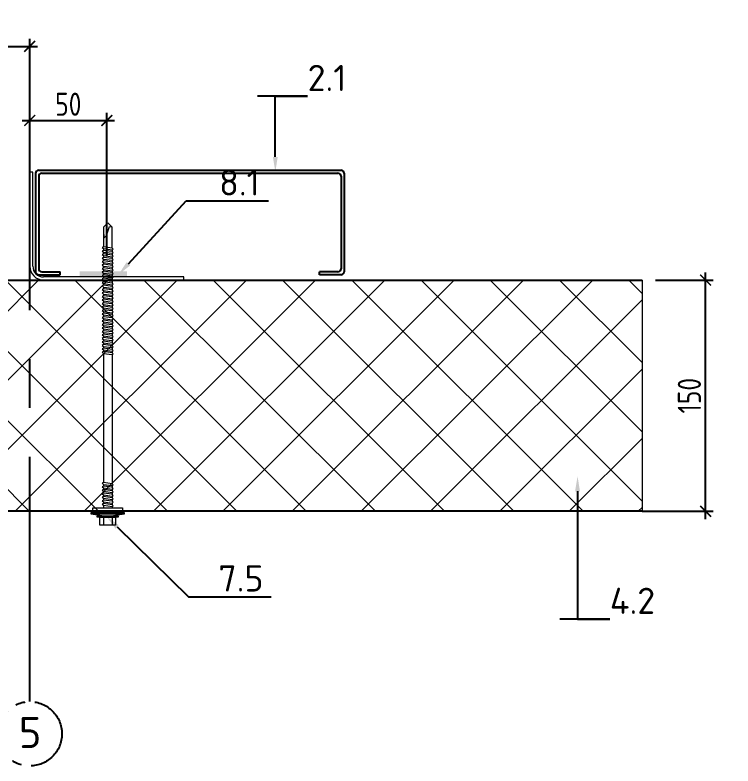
# Model space of a CAD drawing. Header units: millimetres. Extents: x -3689 to 3021565, y -698052 to -604547.
# Drawn here: x 2757436.6 to 2757902.1, y -668143.4 to -667656.3 of the extents above; entities that cross this region are included whole.
import ezdxf
from ezdxf import colors
from ezdxf.entities.mleader import LeaderData, LeaderLine
from ezdxf.math import Vec2, Vec3

# ---------------------------------------------------------------- set-up
doc = ezdxf.new("R2010")
doc.units = ezdxf.units.MM
doc.header["$PDMODE"] = 35
doc.linetypes.add('CENTER', pattern=[50.800000000000004, 31.75, -6.35, 6.35, -6.35])
doc.layers.get('0').update_dxf_attribs({"lineweight": 0})
doc.layers.get('Defpoints').update_dxf_attribs({"color": 4})
doc.layers.add('A-FLOR-DIMS', color=133, linetype='Continuous', lineweight=0)
for name, color, linetype in [('A-FLOR-IDEN', 14, 'Continuous'), ('A-WALL-PATT', 181, 'Continuous'), ('S-GRID', 133, 'CENTER'), ('S-METL', 14, 'Continuous'), ('S-WALL-PATT', 181, 'Continuous')]:
    doc.layers.add(name, color=color, linetype=linetype)
doc.styles.add('GOST 2.304', font='CS_Gost2304.shx')
doc.styles.add('ЕСКД', font='isocpeur.ttf')
doc.dimstyles.new('001.5', dxfattribs={"dimscale": 10, "dimtxt": 1.5, "dimasz": 0.7, "dimexe": 0.5, "dimexo": 0, "dimgap": 0.3, "dimtad": 1, "dimdec": 0, "dimrnd": 0.001, "dimtxsty": 'GOST 2.304', "dimblk": 'ARCHTICK', "dimcen": 0, "dimdle": 0.5, "dimclrd": 256, "dimclre": 256, "dimclrt": 256, "dimadec": 0, "dimazin": 2, "dimtfac": 0.75, "dimtdec": 0, "dimtmove": 1, "dimatfit": 3, "dimfxl": 1, "dimtolj": 1, "dimarcsym": 0})

# ---------------------------------------------------------------- blocks, each defined once
blk = doc.blocks.new('*U565')
at = {"lineweight": 0}
h = blk.add_hatch(dxfattribs=at)
h.set_pattern_fill('ANSI37', color=181, scale=10, style=0)
h.set_pattern_definition([(45, (90, -373.0038053012213), (-22.45064030267288, 22.45064030267288), []), (135, (90, -373.0038053012213), (-22.45064030267288, -22.45064030267288), [])])
h.paths.add_polyline_path([(0, 626.9961946987786), (0, 0), (150, 0), (150, 626.9961946987786)])
at = {"color": 5, "lineweight": 0}
for p, q in [((150, 626.9961946987786), (0, 626.9961946987786)), ((0, 0), (150, 0))]:
    blk.add_line(p, q, dxfattribs=at)
at = {"color": 5}
for p, q in [((0, 626.9961946987786), (0, 0)), ((150, 0), (150, 626.9961946987786))]:
    blk.add_line(p, q, dxfattribs=at)
blk = doc.blocks.new('hgm')
at = {"ltscale": 10}
for p, q in [((-21108.96132559556, 245267.5187540154), (-21094.96132559556, 245267.5187540157)), ((-21094.96132559556, 245267.5187540157), (-21094.96132559556, 245265.5187540157)), ((-20912.96132559556, 245267.5187540154), (-20926.96132559556, 245267.5187540157)), ((-20926.96132559556, 245267.5187540157), (-20926.96132559556, 245265.5187540157)), ((-21110.96132559556, 245201.5187540157), (-21110.96132559556, 245265.5187540157)), ((-21108.96132559556, 245203.5187540157), (-21108.96132559556, 245263.5187540157)), ((-21106.96132559556, 245265.5187540154), (-21094.96132559556, 245265.5187540157)), ((-20914.96132559556, 245265.5187540154), (-20926.96132559556, 245265.5187540157)), ((-20912.96132559556, 245203.5187540157), (-20912.96132559556, 245263.5187540157)), ((-20910.96132559556, 245201.5187540157), (-20910.96132559556, 245265.5187540157)), ((-20910.96132559556, 245201.5187540157), (-20910.96132559556, 245264.460550272)), ((-20912.9613255958, 245199.518754016), (-21108.96132559964, 245199.5187540157)), ((-20914.9613255958, 245201.518754016), (-21106.96132559556, 245201.518754016))]:
    blk.add_line(p, q, dxfattribs=at)
for centre, start, end in [((-21108.82260798308, 245265.3800364029), 93.71101659439532, 176.2889833988407), ((-20913.10004320805, 245265.3800364029), 3.711016601159364, 86.28898341226082), ((-21106.82260798308, 245263.3800364029), 93.71101659439532, 176.2889833988407), ((-20915.10004320805, 245263.3800364029), 3.711016601159364, 86.28898341226082), ((-21106.82260798308, 245203.6574716285), 183.7110166011593, 266.2889834056047), ((-20915.10004320805, 245203.6574716285), 273.7110165877392, 356.2889833988406), ((-21108.82260798308, 245201.6574716285), 183.7110166011593, 266.2889834056047), ((-20913.10004320805, 245201.6574716285), 273.7110165877392, 356.2889833988406)]:
    blk.add_arc(centre, 2.14321151593663, start, end, dxfattribs=at)
blk = doc.blocks.new('одлот')
at = {"linetype": 'Continuous', "lineweight": 15}
for p, q in [((-25692.78617162996, 186085.1593354954, -2.76229047643557), (-25692.78617162996, 186083.1593354954, -2.76229047643557)), ((-25692.78617162996, 186085.1593354954, -2.76229047643557), (-25601.78617162996, 186085.1593354954, -2.76229047643557)), ((-25692.78617162996, 186083.1593354954, -2.76229047643557), (-25601.78617162996, 186083.1593354954, -2.76229047643557)), ((-25594.78617162996, 186076.1593354954, -2.76229047643557), (-25594.78617162996, 186015.1593354954, -2.76229047643557)), ((-25592.78617162996, 186076.1593354954, -2.76229047643557), (-25592.78617162996, 186015.1593354954, -2.76229047643557)), ((-25594.78617162996, 186015.1593354954, -2.76229047643557), (-25592.78617162996, 186015.1593354954, -2.76229047643557))]:
    blk.add_line(p, q, dxfattribs=at)
for centre, radius, start, end in [((-25601.78617162996, 186076.1593354954, -2.76229047643557), 9.000000000000023, 7.016709298534877e-15, 90), ((-25601.66782489791, 186076.2776822275, -2.76229047643557), 6.882670822323512, 359.0147571158492, 90.98524288414832)]:
    blk.add_arc(centre, radius, start, end, dxfattribs=at)
blk.add_blockref('hgm', (-4685.63363665601, -59185.68435030084))
blk = doc.blocks.new('_ARCHTICK')
at = {"color": 0, "linetype": 'ByBlock', "const_width": 0.15}
blk.add_lwpolyline([(-0.5, -0.5), (0.5, 0.5)], dxfattribs=at)
blk = doc.blocks.new('*D602')
at = {"layer": 'A-FLOR-DIMS', "lineweight": -2, "ltscale": 10, "transparency": 16777216}
for p, q in [((2757216.161101356, -667828.2351376791), (2757216.161101356, -667671.6653657116)), ((2757446.161101356, -667749.1047737336), (2757446.161101356, -667671.6653657116)), ((2757211.161101356, -667676.6653657116), (2757451.161101356, -667676.6653657116))]:
    blk.add_line(p, q, dxfattribs=at)
at = {"layer": 'Defpoints', "color": 0, "ltscale": 10, "transparency": 16777216}
for p in [(2757446.161101356, -667676.6653657116), (2757446.161101356, -667749.1047737336), (2757216.161101356, -667828.2351376791)]:
    blk.add_point(p, dxfattribs=at)
at = {"layer": 'A-FLOR-DIMS', "lineweight": -2, "ltscale": 10, "transparency": 16777216, "xscale": 7, "yscale": 7, "zscale": 7, "rotation": 180}
blk.add_blockref('_ARCHTICK', (2757216.161101356, -667676.6653657116), dxfattribs=at)
at = {"layer": 'A-FLOR-DIMS', "lineweight": -2, "ltscale": 10, "transparency": 16777216, "xscale": 7, "yscale": 7, "zscale": 7}
blk.add_blockref('_ARCHTICK', (2757446.161101356, -667676.6653657116), dxfattribs=at)
at = {"layer": 'A-FLOR-DIMS', "ltscale": 10, "transparency": 16777216, "insert": (2757331.161101356, -667666.1653657116), "char_height": 15, "attachment_point": 5, "style": 'GOST 2.304'}
blk.add_mtext('\\A1;230', dxfattribs=at)
blk = doc.blocks.new('*D603')
at = {"layer": 'A-FLOR-DIMS', "lineweight": -2, "ltscale": 10, "transparency": 16777216}
for p, q in [((2757884.32383709, -667983.2351376794), (2757884.32383709, -667823.2351376794)), ((2757861.545946842, -667828.2351376794), (2757889.32383709, -667828.2351376794)), ((2757843.157296056, -667978.2351376794), (2757889.32383709, -667978.2351376794))]:
    blk.add_line(p, q, dxfattribs=at)
at = {"layer": 'Defpoints', "color": 0, "ltscale": 10, "transparency": 16777216}
for p in [(2757861.545946842, -667828.2351376794), (2757884.32383709, -667828.2351376794), (2757843.157296056, -667978.2351376794)]:
    blk.add_point(p, dxfattribs=at)
at = {"layer": 'A-FLOR-DIMS', "lineweight": -2, "ltscale": 10, "transparency": 16777216, "xscale": 7, "yscale": 7, "zscale": 7}
for p, rotation in [((2757884.32383709, -667828.2351376794), 90), ((2757884.32383709, -667978.2351376794), 270)]:
    blk.add_blockref('_ARCHTICK', p, dxfattribs=dict(at, rotation=rotation))
at = {"layer": 'A-FLOR-DIMS', "ltscale": 10, "transparency": 16777216, "insert": (2757873.82383709, -667903.23513768), "char_height": 15, "attachment_point": 5, "rotation": 90, "style": 'GOST 2.304'}
blk.add_mtext('\\A1;150', dxfattribs=at)
blk = doc.blocks.new('*D594')
at = {"layer": 'A-FLOR-DIMS', "lineweight": -2, "ltscale": 10, "transparency": 16777216}
for p, q in [((2757446.161101356, -667753.4818958638), (2757446.161101356, -667719.6946035106)), ((2757496.161101356, -667812.6577179737), (2757496.161101356, -667719.6946035106)), ((2757441.161101356, -667724.6946035106), (2757501.161101356, -667724.6946035106))]:
    blk.add_line(p, q, dxfattribs=at)
at = {"layer": 'Defpoints', "color": 0, "ltscale": 10, "transparency": 16777216}
for p in [(2757496.161101356, -667724.6946035106), (2757446.161101356, -667753.4818958638), (2757496.161101356, -667812.6577179737)]:
    blk.add_point(p, dxfattribs=at)
at = {"layer": 'A-FLOR-DIMS', "lineweight": -2, "ltscale": 10, "transparency": 16777216, "xscale": 7, "yscale": 7, "zscale": 7, "rotation": 180}
blk.add_blockref('_ARCHTICK', (2757446.161101356, -667724.6946035106), dxfattribs=at)
at = {"layer": 'A-FLOR-DIMS', "lineweight": -2, "ltscale": 10, "transparency": 16777216, "xscale": 7, "yscale": 7, "zscale": 7}
blk.add_blockref('_ARCHTICK', (2757496.161101356, -667724.6946035106), dxfattribs=at)
at = {"layer": 'A-FLOR-DIMS', "ltscale": 10, "transparency": 16777216, "insert": (2757471.161101356, -667714.1946035106), "char_height": 15, "attachment_point": 5, "style": 'GOST 2.304'}
blk.add_mtext('\\A1;50', dxfattribs=at)
blk = doc.blocks.new('*U572')
at = {"color": 0, "lineweight": 0, "ltscale": 10}
for p, q in [((0.9999999999995483, 10.75821146399544), (-1.578047253216045e-13, 3.758211464021094)), ((1.999999999999548, 10.75821146399548), (0.9999999999995483, 10.75821146399544)), ((0.9999999999995483, 10.75821146399544), (1.000000000000452, -10.75821146399535)), ((2.000000000000452, -10.75821146399531), (1.999999999999548, 10.75821146399548)), ((-1.000000000000214, 5.095994904011563), (-6.200000000000213, 5.095994904011344)), ((-6.200000000000213, 5.095994904011344), (-6.199999999999785, -5.095994904011865)), ((-2.853031142658489e-13, 6.794659872000921), (-1.000000000000285, 6.794659872000879)), ((-1.000000000000285, 6.794659872000879), (-0.9999999999997147, -6.794659872000962)), ((-0.9999999999997861, -5.095994904011646), (-1.000000000000214, 5.095994904011563)), ((2.853031142658489e-13, -6.794659872000921), (-2.853031142658489e-13, 6.794659872000921)), ((4.999999999999596, 9.625768151993025), (1.999999999999596, 9.625768151992899)), ((1.999999999999596, 9.625768151992899), (2.000000000000404, -9.625768151992732)), ((5.000000000000404, -9.625768151992606), (4.999999999999596, 9.625768151993025)), ((-1.000000000000119, 2.831108280006405), (-6.200000000000118, 2.831108280006187)), ((5.960699671339194, 2.831108280006697), (4.999999999999881, 2.831108280006657)), ((5.960699671339194, 2.831108280006697), (6.413676996087806, 3.623818598440535)), ((6.75340998968594, -2.831108279977059), (5.960699671339194, 2.831108280006697)), ((6.413676996087806, 3.623818598440535), (7.093142983283565, 2.831108280006745)), ((7.093142983283565, 2.831108280006745), (7.885853301688519, -2.831108279977012)), ((8.225586295286144, 2.831108280006792), (7.093142983283565, 2.831108280006745)), ((8.225586295286144, 2.831108280006792), (7.093142983283565, 2.831108280006745)), ((8.225586295286144, 2.831108280006792), (8.678563620122066, 3.623818598440631)), ((9.018296613720201, -2.831108279976964), (8.225586295286144, 2.831108280006792)), ((8.678563620122066, 3.623818598440631), (9.358029607317826, 2.83110828000684)), ((9.358029607317826, 2.83110828000684), (10.15073992572278, -2.831108279976917)), ((10.49047291932041, 2.831108280006887), (9.358029607317826, 2.83110828000684)), ((10.49047291932041, 2.831108280006887), (9.358029607317826, 2.831108280006839)), ((10.49047291932041, 2.831108280006887), (10.94345024406902, 3.623818598440726)), ((11.28318323772536, -2.831108279976869), (10.49047291932041, 2.831108280006887)), ((10.94345024406902, 3.623818598440726), (11.62291623132298, 2.831108280006935)), ((11.62291623132298, 2.831108280006935), (12.41562654969883, -2.831108279976822)), ((12.75535954329646, 2.831108280006982), (11.62291623126478, 2.831108280006935)), ((12.75535954329646, 2.831108280006983), (11.62291623132298, 2.831108280006935)), ((12.75535954329646, 2.831108280006982), (13.20833686810328, 3.623818598440821)), ((13.54806986170141, -2.831108279976774), (12.75535954329646, 2.831108280006982)), ((13.20833686810328, 3.623818598440821), (13.88780285529904, 2.83110828000703)), ((13.88780285529904, 2.83110828000703), (14.68051317370399, -2.831108279976727)), ((15.02024616730162, 2.831108280007077), (13.88780285529904, 2.83110828000703)), ((15.02024616730162, 2.831108280007078), (13.88780285529904, 2.83110828000703)), ((15.02024616730162, 2.831108280007077), (15.47322349210843, 3.623818598440916)), ((15.81295648570657, -2.831108279976679), (15.02024616730162, 2.831108280007077)), ((15.47322349210843, 3.623818598440916), (16.1526894793042, 2.831108280007125)), ((16.1526894793042, 2.831108280007125), (16.94539979768004, -2.831108279976632)), ((17.28513279133588, 2.831108280007173), (16.1526894793042, 2.831108280007125)), ((17.28513279133588, 2.831108280007173), (16.1526894793042, 2.831108280007126)), ((17.28513279133588, 2.831108280007173), (17.73811011608449, 3.623818598441011)), ((18.07784310968262, -2.831108279976584), (17.28513279133588, 2.831108280007173)), ((17.73811011608449, 3.623818598441011), (18.41757610328025, 2.83110828000722)), ((18.41757610328025, 2.83110828000722), (19.2102864216852, -2.831108279976537)), ((19.55001941528283, 2.831108280007268), (18.41757610328025, 2.83110828000722)), ((19.55001941528283, 2.831108280007268), (18.41757610328025, 2.831108280007221)), ((19.55001941528283, 2.831108280007268), (20.00299674011875, 3.623818598441106)), ((20.34272973371688, -2.831108279976489), (19.55001941528283, 2.831108280007268)), ((20.00299674011875, 3.623818598441106), (20.68246272731451, 2.831108280007316)), ((20.68246272731451, 2.831108280007316), (21.47517304571946, -2.831108279976441)), ((21.81490603931709, 2.831108280007363), (20.68246272731451, 2.831108280007316)), ((104.5005885280032, 2.83110828001226), (20.68246272731451, 2.831108280007316)), ((104.5005885280032, 2.83110828001226), (104.9535658528391, 3.623818598446098)), ((105.2932988464372, -2.831108279971497), (104.5005885280032, 2.83110828001226)), ((104.9535658528391, 3.623818598446098), (105.6330318400348, 2.831108280012307)), ((105.6330318400348, 2.831108280012307), (106.4257421584398, -2.83110827997145)), ((106.7654751520374, 2.831108280012355), (105.6330318400348, 2.831108280012307)), ((106.7654751520956, 2.831108280012355), (107.2184524768442, 3.623818598446193)), ((107.5581854704424, -2.831108279971402), (106.7654751520956, 2.831108280012355)), ((107.2184524768442, 3.623818598446193), (107.89791846404, 2.831108280012402)), ((107.89791846404, 2.831108280012402), (108.690628782445, -2.831108279971355)), ((109.0303617760426, 2.83110828001245), (107.89791846404, 2.831108280012402)), ((109.0303617760426, 2.83110828001245), (109.4833391008785, 3.623818598446288)), ((109.8230720944767, -2.831108279971307), (109.0303617760426, 2.83110828001245)), ((109.4833391008785, 3.623818598446288), (110.1628050880743, 2.831108280012497)), ((110.1628050880743, 2.831108280012497), (110.9555154064792, -2.831108279971259)), ((111.2952484000768, 2.831108280012545), (110.1628050880743, 2.831108280012497)), ((111.2952484000768, 2.831108280012545), (111.7482257248255, 3.623818598446383)), ((112.0879587184818, -2.831108279971212), (111.2952484000768, 2.831108280012545)), ((111.7482257248255, 3.623818598446383), (112.4276917120794, 2.831108280012592)), ((112.4276917120794, 2.831108280012592), (113.2204020304553, -2.831108279971164)), ((113.5601350240529, 2.83110828001264), (112.4276917120212, 2.831108280012592)), ((113.5601350240529, 2.83110828001264), (114.0131123488597, 3.623818598446478)), ((114.3528453424579, -2.831108279971117), (113.5601350240529, 2.83110828001264)), ((114.0131123488597, 3.623818598446478), (114.6925783360555, 2.831108280012687)), ((114.6925783360555, 2.831108280012687), (115.4852886544604, -2.831108279971069)), ((115.8250216480581, 2.831108280012735), (114.6925783360555, 2.831108280012687)), ((115.8250216480581, 2.831108280012735), (116.2779989728649, 3.623818598446573)), ((116.617731966463, -2.831108279971022), (115.8250216480581, 2.831108280012735)), ((116.2779989728649, 3.623818598446573), (116.9574649600606, 2.831108280012782)), ((116.9574649600606, 2.831108280012782), (117.7501752784365, -2.831108279970974)), ((118.0899082720923, 2.83110828001283), (116.9574649600606, 2.831108280012782)), ((118.0899082720923, 2.83110828001283), (118.5428855968409, 3.623818598446668)), ((118.8826185904391, -2.831108279970927), (118.0899082720923, 2.83110828001283)), ((118.5428855968409, 3.623818598446668), (119.2223515840367, 2.831108280012878)), ((119.2223515840367, 2.831108280012878), (120.0150619024417, -2.831108279970879)), ((120.3547948960393, 2.831108280012925), (119.2223515840367, 2.831108280012878)), ((120.3547948960393, 2.831108280012925), (120.8077722208752, 3.623818598446763)), ((121.1475052144733, -2.831108279970831), (120.3547948960393, 2.831108280012925)), ((120.8077722208752, 3.623818598446763), (121.4872382080709, 2.831108280012973)), ((121.4872382080709, 2.831108280012973), (122.2799485264759, -2.831108279970784)), ((122.6196815200735, 2.83110828001302), (121.4872382080709, 2.831108280012973)), ((122.6196815200735, 2.83110828001302), (123.0726588448221, 3.623818598446859)), ((123.4123918384203, -2.831108279970736), (122.6196815200735, 2.83110828001302)), ((123.0726588448221, 3.623818598446859), (123.7521248320179, 2.831108280013068)), ((123.7521248320179, 2.831108280013068), (124.5448351504519, -2.831108279970689)), ((124.8845681440496, 2.831108280013115), (123.7521248320179, 2.831108280013068)), ((124.8845681440496, 2.831108280013114), (125.3375454687982, 3.623818598446953)), ((125.6772784623963, -2.831108279970642), (124.8845681440496, 2.831108280013114)), ((125.3375454687982, 3.623818598446953), (126.017011455994, 2.831108280013162)), ((126.017011455994, 2.831108280013162), (126.8097217743989, -2.831108279970595)), ((127.1494547679966, 2.831108280013209), (126.017011455994, 2.831108280013162)), ((127.1494547679966, 2.831108280013209), (127.6024320928325, 3.623818598447048)), ((127.9421650864306, -2.831108279970547), (127.1494547679966, 2.831108280013209)), ((127.6024320928325, 3.623818598447048), (128.2818980800282, 2.831108280013257)), ((128.2818980800282, 2.831108280013257), (129.0746083984332, -2.8311082799705)), ((129.4143413920308, 2.831108280013305), (128.2818980800282, 2.831108280013257)), ((129.4143413920308, 2.831108280013305), (129.8673187167794, 3.623818598447143)), ((130.2070517104358, -2.831108279970452), (129.4143413920308, 2.831108280013305)), ((129.8673187167794, 3.623818598447143), (130.5467847040334, 2.831108280013352)), ((130.5467847040334, 2.831108280013352), (131.3394950224092, -2.831108279970405)), ((131.6792280160069, 2.8311082800134), (130.5467847039752, 2.831108280013352)), ((131.6792280160069, 2.8311082800134), (132.1322053408137, 3.623818598447238)), ((132.4719383344118, -2.831108279970357), (131.6792280160069, 2.8311082800134)), ((132.1322053408137, 3.623818598447238), (132.8116713280095, 2.831108280013447)), ((132.8116713280095, 2.831108280013447), (133.6043816464144, -2.83110827997031)), ((133.944114640012, 2.831108280013495), (132.8116713280095, 2.831108280013447)), ((133.944114640012, 2.831108280013495), (134.3970919648189, 3.623818598447333)), ((134.736824958417, -2.831108279970262), (133.944114640012, 2.831108280013495)), ((134.3970919648189, 3.623818598447333), (135.0765579520146, 2.831108280013543)), ((135.0765579520146, 2.831108280013543), (135.8692682703904, -2.831108279970214)), ((136.2090012640463, 2.83110828001359), (135.0765579520146, 2.831108280013543)), ((136.2090012640463, 2.83110828001359), (136.6619785887949, 3.623818598447428)), ((137.001711582393, -2.831108279970167), (136.2090012640463, 2.83110828001359)), ((136.6619785887949, 3.623818598447428), (137.3414445759907, 2.831108280013638)), ((137.3414445759907, 2.831108280013638), (138.1341548943956, -2.831108279970119)), ((138.4738878879932, 2.831108280013685), (137.3414445759907, 2.831108280013638)), ((138.4738878879932, 2.831108280013685), (138.9268652128292, 3.623818598447524)), ((139.2665982064273, -2.831108279970072), (138.4738878879932, 2.831108280013685)), ((138.9268652128292, 3.623818598447524), (139.6063312000249, 2.831108280013733)), ((139.6063312000249, 2.831108280013733), (140.3990415184299, -2.831108279970024)), ((140.7387745120275, 2.83110828001378), (139.6063312000249, 2.831108280013733)), ((140.7387745120275, 2.83110828001378), (141.1917518367761, 3.623818598447619)), ((141.5314848303742, -2.831108279969976), (140.7387745120275, 2.83110828001378)), ((141.1917518367761, 3.623818598447619), (141.8712178239719, 2.831108280013828)), ((141.8712178239719, 2.831108280013828), (142.6639281424059, -2.831108279969929)), ((143.0036611360036, 2.831108280013875), (141.8712178239719, 2.831108280013828)), ((143.0036611360036, 2.831108280013875), (143.4566384608104, 3.623818598447714)), ((143.7963714544085, -2.831108279969881), (143.0036611360036, 2.831108280013875)), ((143.4566384608104, 3.623818598447714), (144.1361044480061, 2.831108280013923)), ((144.1361044480061, 2.831108280013923), (144.9288147664111, -2.831108279969834)), ((145.2685477600087, 2.83110828001397), (144.1361044480061, 2.831108280013923)), ((145.2685477600087, 2.83110828001397), (145.7215250848446, 3.623818598447809)), ((146.0612580784428, -2.831108279969786), (145.2685477600087, 2.83110828001397)), ((145.7215250848446, 3.623818598447809), (146.4009910720404, 2.831108280014018)), ((146.4009910720404, 2.831108280014018), (147.1937013903871, -2.831108279969739)), ((147.5334343839848, 2.831108280014065), (146.4009910720404, 2.831108280014018)), ((147.533434384043, 2.831108280014065), (147.9864117087916, 3.623818598447904)), ((148.3261447023897, -2.831108279969691), (147.533434384043, 2.831108280014065)), ((147.9864117087916, 3.623818598447904), (148.6658776959873, 2.831108280014113)), ((148.6658776959873, 2.831108280014113), (149.4585880144214, -2.831108279969644)), ((149.798321008019, 2.831108280014161), (148.6658776959873, 2.831108280014113)), ((149.798321008019, 2.831108280014161), (150.2512983328259, 3.623818598447999)), ((150.591031326424, -2.831108279969596), (149.798321008019, 2.831108280014161)), ((150.2512983328259, 3.623818598447999), (150.9307643200216, 2.831108280014208)), ((150.9307643200216, 2.831108280014208), (151.7234746384266, -2.831108279969548)), ((152.0632076320242, 2.831108280014256), (150.9307643200216, 2.831108280014208)), ((152.0632076320242, 2.831108280014256), (152.5161849568019, 3.623818598448094)), ((152.8559179504, -2.831108279969501), (152.0632076320242, 2.831108280014256)), ((152.5161849568019, 3.623818598448094), (153.1956509439977, 2.831108280014303)), ((153.1956509439977, 2.831108280014303), (153.9883612624026, -2.831108279969453)), ((154.3280942560002, 2.831108280014351), (153.1956509439977, 2.831108280014303)), ((154.3280942560002, 2.831108280014351), (154.7810715808071, 3.623818598448189)), ((155.1208045744052, -2.831108279969406), (154.3280942560002, 2.831108280014351)), ((154.7810715808071, 3.623818598448189), (155.4605375680028, 2.831108280014398)), ((155.4605375680028, 2.831108280014398), (156.2532478864078, -2.831108279969358)), ((156.5929808800054, 2.831108280014446), (155.4605375680028, 2.831108280014398)), ((156.5929808800054, 2.831108280014446), (157.0459582048413, 3.623818598448284)), ((157.3856911984394, -2.831108279969311), (156.5929808800054, 2.831108280014446)), ((157.0459582048413, 3.623818598448284), (157.7254241920371, 2.831108280014493)), ((157.7254241920371, 2.831108280014493), (158.518134510442, -2.831108279969263)), ((158.8578675040397, 2.831108280014541), (157.7254241920371, 2.831108280014493)), ((158.8578675040397, 2.831108280014541), (159.3108448287883, 3.623818598448379)), ((159.6505778223864, -2.831108279969216), (158.8578675040397, 2.831108280014541)), ((159.3108448287883, 3.623818598448379), (159.990310815984, 2.831108280014588)), ((159.990310815984, 2.831108280014588), (160.7830211344181, -2.831108279969168)), ((161.1227541280157, 2.831108280014636), (159.990310815984, 2.831108280014588)), ((161.1227541280157, 2.831108280014636), (161.5757314528225, 3.623818598448474)), ((161.9154644464207, -2.831108279969121), (161.1227541280157, 2.831108280014636)), ((161.5757314528225, 3.623818598448474), (162.2551974400183, 2.831108280014683)), ((162.2551974400183, 2.831108280014683), (163.0479077584232, -2.831108279969073)), ((163.3876407520209, 2.831108280014731), (162.2551974400183, 2.831108280014683)), ((163.3876407520209, 2.831108280014731), (163.8406180767986, 3.623818598448569)), ((164.1803510703967, -2.831108279969026), (163.3876407520209, 2.831108280014731)), ((163.8406180767986, 3.623818598448569), (164.5200840639943, 2.831108280014779)), ((164.5200840639943, 2.831108280014779), (165.3127943823993, -2.831108279968978)), ((165.6525273759969, 2.831108280014826), (164.5200840639943, 2.831108280014779)), ((165.6525273759969, 2.831108280014826), (166.1055047008037, 3.623818598448664)), ((166.4452376944019, -2.83110827996893), (165.6525273759969, 2.831108280014826)), ((166.1055047008037, 3.623818598448664), (166.7849706879995, 2.831108280014874)), ((166.7849706879995, 2.831108280014874), (167.5776810064336, -2.831108279968883)), ((167.9174140000312, 2.831108280014921), (166.7849706879995, 2.831108280014874)), ((167.9174140000312, 2.831108280014921), (168.370391324838, 3.62381859844876)), ((168.7101243184361, -2.831108279968835), (167.9174140000312, 2.831108280014921)), ((168.370391324838, 3.62381859844876), (169.0498573120338, 2.831108280014969)), ((169.0498573120338, 2.831108280014969), (169.8425676303805, -2.831108279968788)), ((170.1823006239781, 2.831108280015016), (169.0498573120338, 2.831108280014969)), ((170.1823006240363, 2.831108280015016), (170.6352779488141, 3.623818598448855)), ((170.9750109424122, -2.83110827996874), (170.1823006240363, 2.831108280015016)), ((170.6352779488141, 3.623818598448855), (171.3147439360098, 2.831108280015064)), ((171.3147439360098, 2.831108280015064), (172.1074542544148, -2.831108279968693)), ((172.4471872480124, 2.831108280015112), (171.3147439360098, 2.831108280015064)), ((172.4471872480124, 2.831108280015112), (172.9001645728192, 3.62381859844895)), ((173.2398975664173, -2.831108279968645), (172.4471872480124, 2.831108280015112)), ((172.9001645728192, 3.62381859844895), (173.579630560015, 2.831108280015159)), ((173.5796305600149, 2.831108280015159), (187.1689503039877, 2.83110828001573)), ((173.579630560015, 2.831108280015159), (174.3723408784199, -2.831108279968598)), ((181.733222406422, -0.679465987201224), (187.6219276287947, 1.132443311997329)), ((187.168891720008, 2.83110828001573), (190, 1.699364696006077e-11)), ((190, 1.699364696006077e-11), (187.1688917200664, -2.83110827996806)), ((187.6219276287947, 1.132443311997329), (187.310505717999, 2.689552866004499)), ((-0.9999999999998811, -2.831108279977385), (-6.19999999999988, -2.831108279977603)), ((1.578047253205254e-13, -3.758211463995394), (1.000000000000452, -10.75821146399535)), ((6.75340998968594, -2.831108279977058), (5.000000000000119, -2.831108279977132)), ((7.432875976881695, -3.510574267172757), (6.75340998968594, -2.831108279977059)), ((7.885853301688519, -2.831108279977012), (7.432875976881695, -3.510574267172757)), ((9.018296613720201, -2.831108279976964), (7.885853301688519, -2.831108279977012)), ((9.018296613720201, -2.831108279976963), (7.885853301688519, -2.831108279977011)), ((9.697762600915956, -3.510574267172662), (9.018296613720201, -2.831108279976964)), ((10.15073992572278, -2.831108279976917), (9.697762600915956, -3.510574267172662)), ((11.28318323766715, -2.831108279976869), (10.15073992572278, -2.831108279976917)), ((11.28318323772536, -2.831108279976868), (10.15073992572278, -2.831108279976916)), ((11.96264922492111, -3.510574267172567), (11.28318323772536, -2.831108279976869)), ((12.41562654969883, -2.831108279976822), (11.96264922492111, -3.510574267172567)), ((13.54806986170141, -2.831108279976774), (12.41562654969883, -2.831108279976822)), ((13.54806986170141, -2.831108279976773), (12.41562654969883, -2.83110827997682)), ((14.22753584889717, -3.510574267172472), (13.54806986170141, -2.831108279976774)), ((14.68051317370399, -2.831108279976727), (14.22753584889717, -3.510574267172472)), ((15.81295648570657, -2.831108279976679), (14.68051317370399, -2.831108279976727)), ((15.81295648570657, -2.831108279976678), (14.68051317370399, -2.831108279976725)), ((16.49242247290232, -3.510574267172377), (15.81295648570657, -2.831108279976679)), ((16.94539979768004, -2.831108279976632), (16.49242247290232, -3.510574267172377)), ((18.07784310968262, -2.831108279976584), (16.94539979768004, -2.831108279976632)), ((18.07784310968262, -2.831108279976584), (16.94539979768004, -2.831108279976631)), ((18.75730909687838, -3.510574267172282), (18.07784310968262, -2.831108279976584)), ((19.2102864216852, -2.831108279976537), (18.75730909687838, -3.510574267172282)), ((20.34272973371688, -2.831108279976489), (19.2102864216852, -2.831108279976537)), ((20.34272973371688, -2.831108279976489), (19.2102864216852, -2.831108279976536)), ((21.02219572091264, -3.510574267172187), (20.34272973371688, -2.831108279976489)), ((21.47517304571946, -2.831108279976441), (21.02219572091264, -3.510574267172187)), ((105.2932988464372, -2.831108279971498), (21.47517304571946, -2.831108279976441)), ((105.972764833633, -3.510574267167195), (105.2932988464372, -2.831108279971497)), ((106.4257421584398, -2.83110827997145), (105.972764833633, -3.510574267167195)), ((107.5581854703842, -2.831108279971402), (106.4257421584398, -2.83110827997145)), ((108.2376514576382, -3.5105742671671), (107.5581854704424, -2.831108279971402)), ((108.690628782445, -2.831108279971355), (108.2376514576382, -3.5105742671671)), ((109.8230720944767, -2.831108279971307), (108.690628782445, -2.831108279971355)), ((110.5025380816724, -3.510574267167005), (109.8230720944767, -2.831108279971307)), ((110.9555154064792, -2.831108279971259), (110.5025380816724, -3.510574267167005)), ((112.0879587184236, -2.831108279971212), (110.9555154064792, -2.831108279971259)), ((112.7674247056776, -3.51057426716691), (112.0879587184818, -2.831108279971212)), ((113.2204020304553, -2.831108279971164), (112.7674247056776, -3.51057426716691)), ((114.3528453424579, -2.831108279971117), (113.2204020304553, -2.831108279971164)), ((115.0323113296536, -3.510574267166815), (114.3528453424579, -2.831108279971117)), ((115.4852886544604, -2.831108279971069), (115.0323113296536, -3.510574267166815)), ((116.617731966463, -2.831108279971022), (115.4852886544604, -2.831108279971069)), ((117.2971979536588, -3.510574267166719), (116.617731966463, -2.831108279971022)), ((117.7501752784365, -2.831108279970974), (117.2971979536588, -3.510574267166719)), ((118.8826185904391, -2.831108279970927), (117.7501752784365, -2.831108279970974)), ((119.5620845776348, -3.510574267166624), (118.8826185904391, -2.831108279970927)), ((120.0150619024417, -2.831108279970879), (119.5620845776348, -3.510574267166624)), ((121.1475052144733, -2.831108279970831), (120.0150619024417, -2.831108279970879)), ((121.8269712016691, -3.510574267166529), (121.1475052144733, -2.831108279970831)), ((122.2799485264759, -2.831108279970784), (121.8269712016691, -3.510574267166529)), ((123.4123918384203, -2.831108279970736), (122.2799485264759, -2.831108279970784)), ((124.0918578256743, -3.510574267166434), (123.4123918384203, -2.831108279970736)), ((124.5448351504519, -2.831108279970689), (124.0918578256743, -3.510574267166434)), ((125.6772784623963, -2.831108279970641), (124.5448351504519, -2.831108279970689)), ((126.3567444495921, -3.51057426716634), (125.6772784623963, -2.831108279970642)), ((126.8097217743989, -2.831108279970595), (126.3567444495921, -3.51057426716634)), ((127.9421650864306, -2.831108279970547), (126.8097217743989, -2.831108279970595)), ((128.6216310736264, -3.510574267166245), (127.9421650864306, -2.831108279970547)), ((129.0746083984332, -2.8311082799705), (128.6216310736264, -3.510574267166245)), ((130.2070517103776, -2.831108279970452), (129.0746083984332, -2.8311082799705)), ((130.8865176976315, -3.51057426716615), (130.2070517104358, -2.831108279970452)), ((131.3394950224092, -2.831108279970405), (130.8865176976315, -3.51057426716615)), ((132.4719383344118, -2.831108279970357), (131.3394950224092, -2.831108279970405)), ((133.1514043216076, -3.510574267166055), (132.4719383344118, -2.831108279970357)), ((133.6043816464144, -2.83110827997031), (133.1514043216076, -3.510574267166055)), ((134.736824958417, -2.831108279970262), (133.6043816464144, -2.83110827997031)), ((135.4162909456127, -3.51057426716596), (134.736824958417, -2.831108279970262)), ((135.8692682703904, -2.831108279970214), (135.4162909456127, -3.51057426716596)), ((137.001711582393, -2.831108279970167), (135.8692682703904, -2.831108279970214)), ((137.6811775695888, -3.510574267165865), (137.001711582393, -2.831108279970167)), ((138.1341548943956, -2.831108279970119), (137.6811775695888, -3.510574267165865)), ((139.2665982064273, -2.831108279970072), (138.1341548943956, -2.831108279970119)), ((139.946064193623, -3.51057426716577), (139.2665982064273, -2.831108279970072)), ((140.3990415184299, -2.831108279970024), (139.946064193623, -3.51057426716577)), ((141.5314848303742, -2.831108279969976), (140.3990415184299, -2.831108279970024)), ((142.2109508176282, -3.510574267165675), (141.5314848303742, -2.831108279969976)), ((142.6639281424059, -2.831108279969929), (142.2109508176282, -3.510574267165675)), ((143.7963714544085, -2.831108279969881), (142.6639281424059, -2.831108279969929)), ((144.4758374416043, -3.51057426716558), (143.7963714544085, -2.831108279969881)), ((144.9288147664111, -2.831108279969834), (144.4758374416043, -3.51057426716558)), ((146.0612580784428, -2.831108279969786), (144.9288147664111, -2.831108279969834)), ((146.7407240656385, -3.510574267165484), (146.0612580784428, -2.831108279969786)), ((147.1937013903871, -2.831108279969739), (146.7407240656385, -3.510574267165484)), ((148.3261447023897, -2.831108279969691), (147.1937013903871, -2.831108279969739)), ((149.0056106895855, -3.510574267165389), (148.3261447023897, -2.831108279969691)), ((149.4585880144214, -2.831108279969644), (149.0056106895855, -3.510574267165389)), ((150.591031326424, -2.831108279969596), (149.4585880144214, -2.831108279969644)), ((151.2704973136197, -3.510574267165294), (150.591031326424, -2.831108279969596)), ((151.7234746384266, -2.831108279969548), (151.2704973136197, -3.510574267165294)), ((152.8559179504, -2.831108279969501), (151.7234746384266, -2.831108279969548)), ((153.5353839376249, -3.510574267165199), (152.8559179504, -2.831108279969501)), ((153.9883612624026, -2.831108279969453), (153.5353839376249, -3.510574267165199)), ((155.1208045744052, -2.831108279969406), (153.9883612624026, -2.831108279969453)), ((155.8002705616009, -3.510574267165104), (155.1208045744052, -2.831108279969406)), ((156.2532478864078, -2.831108279969358), (155.8002705616009, -3.510574267165104)), ((157.3856911984394, -2.831108279969311), (156.2532478864078, -2.831108279969358)), ((158.0651571856352, -3.510574267165009), (157.3856911984394, -2.831108279969311)), ((158.518134510442, -2.831108279969263), (158.0651571856352, -3.510574267165009)), ((159.6505778223864, -2.831108279969216), (158.5181345103838, -2.831108279969263)), ((160.3300438095822, -3.510574267164914), (159.6505778223864, -2.831108279969216)), ((160.7830211344181, -2.831108279969168), (160.3300438095822, -3.510574267164914)), ((161.9154644464207, -2.831108279969121), (160.7830211344181, -2.831108279969168)), ((162.5949304336164, -3.510574267164818), (161.9154644464207, -2.831108279969121)), ((163.0479077584232, -2.831108279969073), (162.5949304336164, -3.510574267164818)), ((164.1803510703967, -2.831108279969026), (163.0479077584232, -2.831108279969073)), ((164.8598170576507, -3.510574267164723), (164.1803510703967, -2.831108279969026)), ((165.3127943823993, -2.831108279968978), (164.8598170576507, -3.510574267164723)), ((166.4452376944019, -2.83110827996893), (165.3127943823993, -2.831108279968978)), ((167.1247036815976, -3.510574267164628), (166.4452376944019, -2.83110827996893)), ((167.5776810064336, -2.831108279968883), (167.1247036815976, -3.510574267164628)), ((168.7101243184361, -2.831108279968835), (167.5776810064336, -2.831108279968883)), ((169.3895903056319, -3.510574267164533), (168.7101243184361, -2.831108279968835)), ((169.8425676303805, -2.831108279968788), (169.3895903056319, -3.510574267164533)), ((170.9750109424122, -2.83110827996874), (169.8425676303805, -2.831108279968788)), ((171.6544769296079, -3.510574267164438), (170.9750109424122, -2.83110827996874)), ((172.1074542544148, -2.831108279968693), (171.6544769296079, -3.510574267164438)), ((173.2398975664173, -2.831108279968645), (172.1074542544148, -2.831108279968693)), ((173.9193635536131, -3.510574267164343), (173.2398975664173, -2.831108279968645)), ((174.3723408784199, -2.831108279968598), (173.9193635536131, -3.510574267164343)), ((187.1689503040461, -2.83110827996806), (174.3723408784199, -2.831108279968598)), ((180.3742904320306, -2.264886624010712), (181.733222406422, -0.679465987201224)), ((183.2053987120226, -2.831108279968227), (180.3742904320306, -2.264886624010712)), ((-6.199999999999785, -5.095994904011865), (-0.9999999999997861, -5.095994904011646)), ((-0.9999999999997147, -6.794659872000962), (2.853031142658489e-13, -6.794659872000921)), ((2.000000000000404, -9.625768151992732), (5.000000000000404, -9.625768151992606)), ((1.000000000000452, -10.75821146399535), (2.000000000000452, -10.75821146399531))]:
    blk.add_line(p, q, dxfattribs=at)

msp = doc.modelspace()

# ---------------------------------------------------------------- hatches: boundary and pattern name
at = {"layer": 'S-WALL-PATT', "lineweight": 0, "ltscale": 10}
h = msp.add_hatch(color=250, dxfattribs=at)
h.dxf.hatch_style = 1
h.paths.add_polyline_path([(2757509.262230872, -667822.5178332463), (2757509.262230872, -667826.5501985209), (2757478.440973538, -667826.5501985209), (2757478.440973538, -667822.5178332463)])

# ---------------------------------------------------------------- linework, layer by layer
at = {"layer": 'S-GRID', "color": 250, "ltscale": 5}
for p, q in [((2757446.161101356, -668101.6882882294), (2757446.161101356, -667701.6986331908)), ((2756645.439842664, -667828.2351376791), (2757902.100931726, -667828.2351376791))]:
    msp.add_line(p, q, dxfattribs=at)
at = {"layer": 'S-GRID', "color": 250}
msp.add_circle((2757446.161101356, -668122.5521580378), 20.86386980832669, dxfattribs=at)

# ---------------------------------------------------------------- block references
at = {"layer": 'A-WALL-PATT', "color": 250, "lineweight": 0, "xscale": -1, "rotation": 270.0000000000001}
msp.add_blockref('*U565', (2757216.161101356, -667978.2351376791), dxfattribs=at)
at = {"layer": 'S-METL', "color": 250, "rotation": 180}
msp.add_blockref('одлот', (2731853.374929727, -481743.0758021838, 2.76229047643557), dxfattribs=at)
at = {"layer": 'S-METL', "color": 250, "xscale": -1, "rotation": 270}
msp.add_blockref('*U572', (2757496.709053048, -667981.0794622685), dxfattribs=at)

# ---------------------------------------------------------------- texts
at = {"layer": 'S-GRID', "color": 250, "insert": (2757446.384679371, -668121.6694308206), "char_height": 20.18932363636363, "width": 571.4791278457018, "attachment_point": 5, "style": 'ЕСКД'}
msp.add_mtext('5', dxfattribs=at)

# ---------------------------------------------------------------- dimensions: what is measured, and where the dimension line sits
at = {"layer": 'A-FLOR-DIMS', "color": 250, "ltscale": 10}
dim = msp.add_linear_dim(base=(2757446.161101356, -667676.6653657116), p1=(2757216.161101356, -667828.2351376791), p2=(2757446.161101356, -667749.1047737336), dimstyle='001.5', dxfattribs=at)
dim.commit()
dim.dimension.update_dxf_attribs({"geometry": '*D602', "text_midpoint": (2757331.161101356, -667666.1653657116)})
for base, p1, p2, angle, picture, middle in [((2757496.161101356, -667724.6946035106), (2757446.161101356, -667753.4818958638), (2757496.161101356, -667812.6577179737), 180, '*D594', (2757471.161101356, -667714.1946035106)), ((2757884.32383709, -667828.2351376794), (2757843.157296055, -667978.2351376791), (2757861.545946841, -667828.2351376791), 90, '*D603', (2757873.82383709, -667903.23513768))]:
    dim = msp.add_linear_dim(base=base, p1=p1, p2=p2, angle=angle, dimstyle='001.5', dxfattribs=at)
    dim.commit()
    dim.dimension.update_dxf_attribs({"geometry": picture, "text_midpoint": middle})

# ---------------------------------------------------------------- leaders
at = {"layer": 'A-FLOR-IDEN', "color": 250}
ml = msp.add_multileader_mtext('Standard', dxfattribs=at)
ml.set_content('2.1', color=250, style='ЕСКД')
ml.set_leader_properties()
ml.build(insert=Vec2(0, 0))
ml.multileader.update_dxf_attribs({"text_left_attachment_type": 6, "text_right_attachment_type": 6, "dogleg_length": 20.96987534605703, "arrow_head_size": 9.600000000000001})
ctx = ml.context
ctx.base_point, ctx.char_height, ctx.arrow_head_size, ctx.landing_gap_size, ctx.plane_origin, ctx.plane_x_axis, ctx.plane_y_axis = Vec3(2757626.303975139, -667709.0373512073, 2.76229047643557), 17, 9.600000000000001, 0, Vec3(2757746.120248177, -667734.4486915445, 2.76229047643557), Vec3(1, -2.258681448315656e-12), Vec3(2.258681448315656e-12, 1)
ctx.left_attachment, ctx.right_attachment = 6, 6
notes = []
notes.append((ctx, [(1, (1, 1, 0), (2757605.334099793, -667709.0373512073, 2.76229047643557), (1, -2.258681448315656e-12), 20.96987534605703, [(0, [(2757605.382146429, -667757.9677980494, 2.76229047643557)], 0, [])])]))
ctx.mtext.insert, ctx.mtext.text_direction, ctx.mtext.rotation, ctx.mtext.width, ctx.mtext.flow_direction = Vec3(2757626.303975139, -667688.6373512074, 2.76229047643557), Vec3(1, -2.258882650657248e-12), 6.283185307177328, 77.51149692218215, 5
ml = msp.add_multileader_mtext('Standard', dxfattribs=at)
ml.set_content('8.1', color=250, style='ЕСКД')
ml.set_leader_properties()
ml.build(insert=Vec2(0, 0))
ml.multileader.update_dxf_attribs({"text_left_attachment_type": 6, "text_right_attachment_type": 6, "dogleg_length": 20.96987534605703, "arrow_head_size": 9.600000000000001})
ctx = ml.context
ctx.base_point, ctx.char_height, ctx.arrow_head_size, ctx.landing_gap_size, ctx.plane_origin = Vec3(2757568.539211779, -667776.7866581671), 17, 9.600000000000001, 0, Vec3(2757529.195722116, -667645.531471621)
ctx.left_attachment, ctx.right_attachment, ctx.text_align_type = 6, 6, 2
notes.append((ctx, [(0, (1, 1, 0), (2757547.569336433, -667776.7866581671), (1, 0), 20.96987534605703, [(0, [(2757503.694274218, -667824.722407438)], 0, [])])]))
ctx.mtext.insert, ctx.mtext.defined_height, ctx.mtext.alignment, ctx.mtext.flow_direction = Vec3(2757595.298131618, -667756.3866581671), 125.4088915666272, 3, 5
ml = msp.add_multileader_mtext('Standard', dxfattribs=at)
ml.set_content('4.2', color=250, style='ЕСКД')
ml.set_leader_properties()
ml.build(insert=Vec2(0, 0))
ml.multileader.update_dxf_attribs({"text_left_attachment_type": 6, "text_right_attachment_type": 6, "dogleg_length": 20.96987534605703, "arrow_head_size": 9.600000000000001})
ctx = ml.context
ctx.base_point, ctx.char_height, ctx.arrow_head_size, ctx.landing_gap_size, ctx.plane_origin, ctx.plane_x_axis, ctx.plane_y_axis = Vec3(2757822.256380356, -668048.1834741175), 17, 9.600000000000001, 0, Vec3(2757942.072653394, -668022.7721337804), Vec3(1, 2.258681448315656e-12), Vec3(-2.258681448315656e-12, 1)
ctx.left_attachment, ctx.right_attachment = 6, 6
notes.append((ctx, [(1, (1, 1, 0), (2757801.28650501, -668048.1834741175), (1, 2.258681448315656e-12), 20.96987534605703, [(0, [(2757801.334551646, -667955.570476873)], 0, [])])]))
ctx.mtext.insert, ctx.mtext.text_direction, ctx.mtext.rotation, ctx.mtext.width, ctx.mtext.flow_direction = Vec3(2757822.256380356, -668027.7834741175), Vec3(1, 2.258882650657248e-12), 2.258882650657248e-12, 77.51149692218215, 5
ml = msp.add_multileader_mtext('Standard', dxfattribs=at)
ml.set_content('7.5', color=250, style='ЕСКД')
ml.set_leader_properties()
ml.build(insert=Vec2(0, 0))
ml.multileader.update_dxf_attribs({"text_left_attachment_type": 6, "text_right_attachment_type": 6, "dogleg_length": 20.96987534605703, "arrow_head_size": 9.600000000000001})
ctx = ml.context
ctx.base_point, ctx.char_height, ctx.arrow_head_size, ctx.landing_gap_size, ctx.plane_origin = Vec3(2757570.095577952, -668033.6676125474), 17, 9.600000000000001, 0, Vec3(2757490.086714901, -668197.5618286898)
ctx.left_attachment, ctx.right_attachment, ctx.text_align_type = 6, 6, 2
notes.append((ctx, [(1, (1, 1, 0), (2757549.125702607, -668033.6676125474), (1, 0), 20.96987534605703, [(0, [(2757495.96367194, -667981.6153777315)], 0, [])])]))
ctx.mtext.insert, ctx.mtext.width, ctx.mtext.alignment, ctx.mtext.flow_direction = Vec3(2757597.722142795, -668013.2676125474), 77.51149692218215, 3, 5
for ctx, leaders in notes:
    for number, flags, end, landing, length, lines in leaders:
        leader = LeaderData()
        leader.index, (leader.has_last_leader_line, leader.has_dogleg_vector, leader.attachment_direction) = number, flags
        leader.last_leader_point, leader.dogleg_vector, leader.dogleg_length = Vec3(end), Vec3(landing), length
        for number, points, colour, breaks in lines:
            line = LeaderLine()
            line.index, line.vertices, line.color, line.breaks = number, Vec3.list(points), colors.encode_raw_color(colour), breaks
            leader.lines.append(line)
        ctx.leaders.append(leader)

doc.saveas('drawing.dxf')
